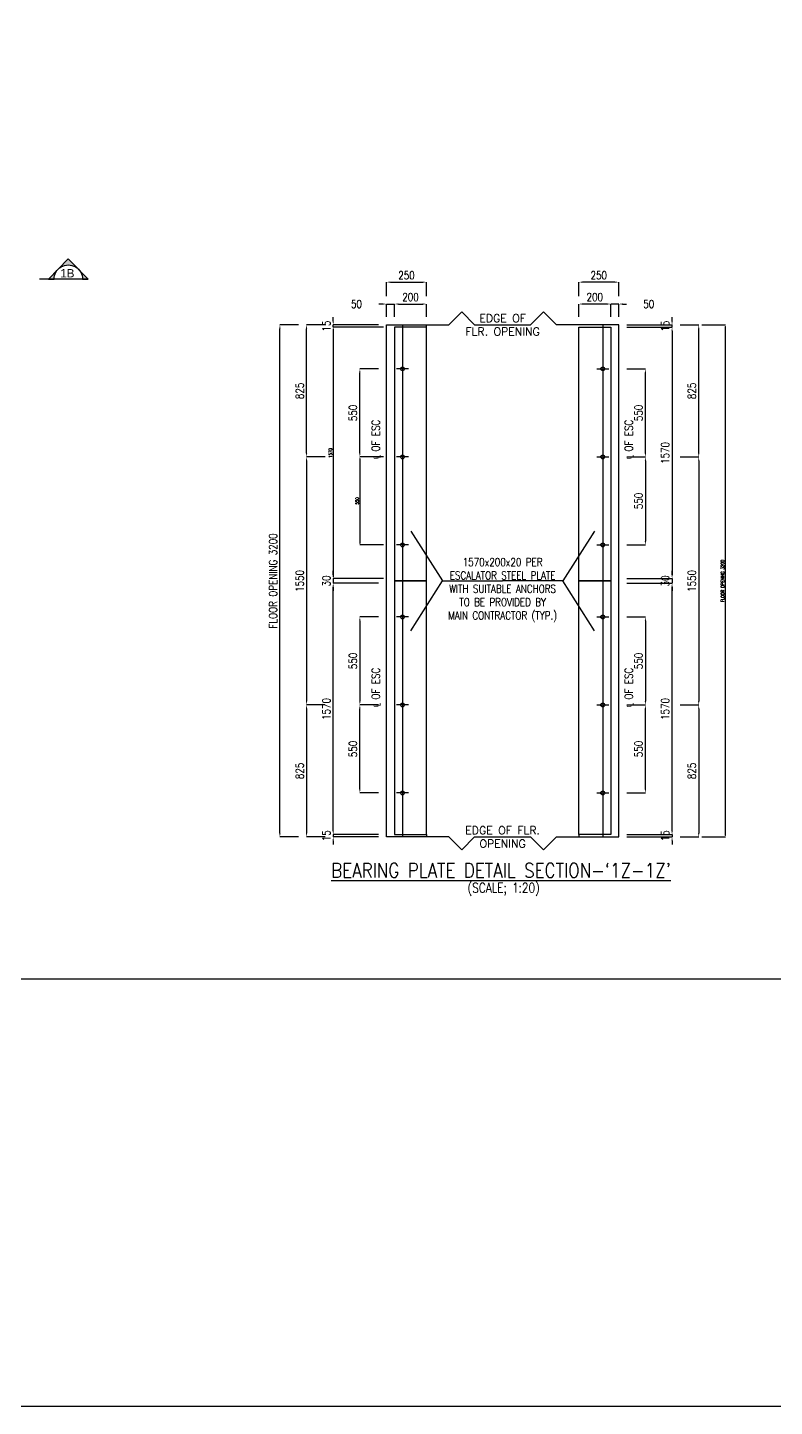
# Model space of a CAD drawing. Header units: millimetres. Extents: x -106996 to 276536, y -21995 to 37993.
# Drawn here: x 212844 to 224521, y -21995 to -454 of the extents above; entities that cross this region are included whole.
import ezdxf
from ezdxf.enums import TextEntityAlignment as Align

# ---------------------------------------------------------------- set-up
doc = ezdxf.new("R2010")
doc.units = ezdxf.units.MM
doc.header["$LTSCALE"] = 100
doc.linetypes.add('CENTER2', pattern=[1.125, 0.75, -0.125, 0.125, -0.125])
doc.layers.get('0').update_dxf_attribs({"color": 3})
for name, color, linetype in [('1', 2, 'Continuous'), ('DIM', 2, 'Continuous'), ('TEXT', 7, 'Continuous'), ('TITLEBLOCK', 7, 'Continuous')]:
    doc.layers.add(name, color=color, linetype=linetype)
doc.styles.add('ARIAL', font='arial.ttf')
doc.styles.add('F1', font='romant.shx', dxfattribs={"width": 0.85})
doc.styles.add('F3', font='romans.shx', dxfattribs={"width": 0.8})
doc.styles.add('S3', font='SIMPLEX.SHX', dxfattribs={"width": 0.8})
doc.dimstyles.new('NOR', dxfattribs={"dimscale": 20, "dimtxt": 2.5, "dimasz": 1.2, "dimexe": 0, "dimexo": 2.5, "dimgap": 0.9, "dimtad": 1, "dimzin": 12, "dimdsep": 46, "dimtxsty": 'F3', "dimsah": 1, "dimcen": 0.09, "dimclrd": 2, "dimclre": 2, "dimclrt": 7, "dimadec": 0, "dimazin": 0, "dimtfac": 1, "dimtix": 1, "dimtmove": 2, "dimatfit": 3, "dimfxl": 0, "dimtolj": 1, "dimtzin": 12, "dimarcsym": 0})

# ---------------------------------------------------------------- blocks, each defined once
blk = doc.blocks.new('*D327')
at = {"layer": 'DEFPOINTS', "color": 0, "transparency": 16777216}
for p in [(216789, -5099), (217206, -5099), (217206, -13099)]:
    blk.add_point(p, dxfattribs=at)
at = {"layer": 'DIM', "color": 2, "lineweight": -2, "transparency": 16777216}
for p, q in [((217081, -5099), (216789, -5099)), ((216789, -13039), (216789, -5159)), ((217081, -13099), (216789, -13099))]:
    blk.add_line(p, q, dxfattribs=at)
at = {"layer": 'DIM', "color": 2, "transparency": 16777216}
for points in [[(216779, -5159), (216799, -5159), (216789, -5099)], [(216779, -13039), (216799, -13039), (216789, -13099)]]:
    blk.add_solid(points, dxfattribs=at)
at = {"layer": 'DIM', "color": 7, "transparency": 16777216, "insert": (216681, -9099), "char_height": 125, "attachment_point": 5, "rotation": 90, "style": 'F3'}
blk.add_mtext('\\A1;FLOOR OPENING 3200', dxfattribs=at)
blk = doc.blocks.new('*D328')
at = {"layer": 'DEFPOINTS', "color": 0, "transparency": 16777216}
for p in [(219081, -4431), (218456, -4773), (219081, -4773)]:
    blk.add_point(p, dxfattribs=at)
at = {"layer": 'DIM', "color": 2, "lineweight": -2, "transparency": 16777216}
for p, q in [((218456, -4648), (218456, -4431)), ((218516, -4431), (219021, -4431)), ((219081, -4648), (219081, -4431))]:
    blk.add_line(p, q, dxfattribs=at)
at = {"layer": 'DIM', "color": 2, "transparency": 16777216}
for points in [[(218516, -4421), (218516, -4441), (218456, -4431)], [(219021, -4421), (219021, -4441), (219081, -4431)]]:
    blk.add_solid(points, dxfattribs=at)
at = {"layer": 'DIM', "color": 7, "transparency": 16777216, "insert": (218768, -4324), "char_height": 125, "attachment_point": 5, "style": 'F3'}
blk.add_mtext('\\A1;250', dxfattribs=at)
blk = doc.blocks.new('*D329')
at = {"layer": 'DEFPOINTS', "color": 0, "transparency": 16777216}
for p in [(219081, -4773), (218581, -5099), (219081, -5099)]:
    blk.add_point(p, dxfattribs=at)
at = {"layer": 'DIM', "color": 2, "lineweight": -2, "transparency": 16777216}
for p, q in [((218581, -4974), (218581, -4773)), ((218641, -4773), (219021, -4773)), ((219081, -4974), (219081, -4773))]:
    blk.add_line(p, q, dxfattribs=at)
at = {"layer": 'DIM', "color": 2, "transparency": 16777216}
for points in [[(218641, -4763), (218641, -4783), (218581, -4773)], [(219021, -4763), (219021, -4783), (219081, -4773)]]:
    blk.add_solid(points, dxfattribs=at)
at = {"layer": 'DIM', "color": 7, "transparency": 16777216, "insert": (218831, -4665), "char_height": 125, "attachment_point": 5, "style": 'F3'}
blk.add_mtext('\\A1;200', dxfattribs=at)
blk = doc.blocks.new('*D330')
at = {"layer": 'DEFPOINTS', "color": 0, "transparency": 16777216}
for p in [(218581, -4773), (218456, -5099), (218581, -5099)]:
    blk.add_point(p, dxfattribs=at)
at = {"layer": 'DIM', "color": 2, "lineweight": -2, "transparency": 16777216}
for p, q in [((218396, -4773), (218336, -4773)), ((218456, -4974), (218456, -4773)), ((218456, -4773), (218581, -4773)), ((218581, -4974), (218581, -4773)), ((218641, -4773), (218701, -4773))]:
    blk.add_line(p, q, dxfattribs=at)
at = {"layer": 'DIM', "color": 2, "transparency": 16777216}
for points in [[(218396, -4763), (218396, -4783), (218456, -4773)], [(218641, -4763), (218641, -4783), (218581, -4773)]]:
    blk.add_solid(points, dxfattribs=at)
at = {"layer": 'DIM', "color": 7, "transparency": 16777216, "insert": (217986, -4773), "char_height": 125, "attachment_point": 5, "style": 'F3'}
blk.add_mtext('\\A1;50', dxfattribs=at)
blk = doc.blocks.new('*D331')
at = {"layer": 'DEFPOINTS', "color": 0, "transparency": 16777216}
for p in [(217622, -5099), (218456, -5099), (218456, -5136)]:
    blk.add_point(p, dxfattribs=at)
at = {"layer": 'DIM', "color": 2, "lineweight": -2, "transparency": 16777216}
for p, q in [((217622, -5039), (217622, -4979)), ((218331, -5099), (217622, -5099)), ((217622, -5136), (217622, -5099)), ((218331, -5136), (217622, -5136)), ((217622, -5196), (217622, -5256))]:
    blk.add_line(p, q, dxfattribs=at)
at = {"layer": 'DIM', "color": 2, "transparency": 16777216}
for points in [[(217612, -5039), (217632, -5039), (217622, -5099)], [(217612, -5196), (217632, -5196), (217622, -5136)]]:
    blk.add_solid(points, dxfattribs=at)
at = {"layer": 'DIM', "color": 7, "transparency": 16777216, "insert": (217515, -5117), "char_height": 125, "attachment_point": 5, "rotation": 90, "style": 'F3'}
blk.add_mtext('\\A1;15', dxfattribs=at)
blk = doc.blocks.new('*D332')
at = {"layer": 'DEFPOINTS', "color": 0, "transparency": 16777216}
for p in [(218456, -5136), (217622, -9061), (218456, -9061)]:
    blk.add_point(p, dxfattribs=at)
at = {"layer": 'DIM', "color": 2, "lineweight": -2, "transparency": 16777216}
for p, q in [((218406, -5136), (217622, -5136)), ((217622, -5160), (217622, -9037)), ((218406, -9061), (217622, -9061))]:
    blk.add_line(p, q, dxfattribs=at)
at = {"layer": 'DIM', "color": 2, "transparency": 16777216}
for points in [[(217618, -5160), (217626, -5160), (217622, -5136)], [(217618, -9037), (217626, -9037), (217622, -9061)]]:
    blk.add_solid(points, dxfattribs=at)
at = {"layer": 'DIM', "color": 7, "transparency": 16777216, "insert": (217579, -7099), "char_height": 50, "attachment_point": 5, "rotation": 90, "style": 'F3'}
blk.add_mtext('\\A1;1570', dxfattribs=at)
blk = doc.blocks.new('*D333')
at = {"layer": 'DEFPOINTS', "color": 0, "transparency": 16777216}
for p in [(217622, -9136), (218456, -9136), (218456, -13061)]:
    blk.add_point(p, dxfattribs=at)
at = {"layer": 'DIM', "color": 2, "lineweight": -2, "transparency": 16777216}
for p, q in [((218331, -9136), (217622, -9136)), ((217622, -13001), (217622, -9196)), ((218331, -13061), (217622, -13061))]:
    blk.add_line(p, q, dxfattribs=at)
at = {"layer": 'DIM', "color": 2, "transparency": 16777216}
for points in [[(217612, -9196), (217632, -9196), (217622, -9136)], [(217612, -13001), (217632, -13001), (217622, -13061)]]:
    blk.add_solid(points, dxfattribs=at)
at = {"layer": 'DIM', "color": 7, "transparency": 16777216, "insert": (217515, -11099), "char_height": 125, "attachment_point": 5, "rotation": 90, "style": 'F3'}
blk.add_mtext('\\A1;1570', dxfattribs=at)
blk = doc.blocks.new('*D334')
at = {"layer": 'DEFPOINTS', "color": 0, "transparency": 16777216}
for p in [(217622, -13099), (218456, -13061), (218456, -13099)]:
    blk.add_point(p, dxfattribs=at)
at = {"layer": 'DIM', "color": 2, "lineweight": -2, "transparency": 16777216}
for p, q in [((217622, -13001), (217622, -12941)), ((218331, -13061), (217622, -13061)), ((217622, -13061), (217622, -13099)), ((218331, -13099), (217622, -13099)), ((217622, -13159), (217622, -13219))]:
    blk.add_line(p, q, dxfattribs=at)
at = {"layer": 'DIM', "color": 2, "transparency": 16777216}
for points in [[(217612, -13001), (217632, -13001), (217622, -13061)], [(217612, -13159), (217632, -13159), (217622, -13099)]]:
    blk.add_solid(points, dxfattribs=at)
at = {"layer": 'DIM', "color": 7, "transparency": 16777216, "insert": (217515, -13080), "char_height": 125, "attachment_point": 5, "rotation": 90, "style": 'F3'}
blk.add_mtext('\\A1;15', dxfattribs=at)
blk = doc.blocks.new('*D335')
at = {"layer": 'DEFPOINTS', "color": 0, "transparency": 16777216}
for p in [(218039, -5786), (218456, -5786), (218456, -7161)]:
    blk.add_point(p, dxfattribs=at)
at = {"layer": 'DIM', "color": 2, "lineweight": -2, "transparency": 16777216}
for p, q in [((218331, -5786), (218039, -5786)), ((218039, -7101), (218039, -5846)), ((218331, -7161), (218039, -7161))]:
    blk.add_line(p, q, dxfattribs=at)
at = {"layer": 'DIM', "color": 2, "transparency": 16777216}
for points in [[(218029, -5846), (218049, -5846), (218039, -5786)], [(218029, -7101), (218049, -7101), (218039, -7161)]]:
    blk.add_solid(points, dxfattribs=at)
at = {"layer": 'DIM', "color": 7, "transparency": 16777216, "insert": (217931, -6474), "char_height": 125, "attachment_point": 5, "rotation": 90, "style": 'F3'}
blk.add_mtext('\\A1;550', dxfattribs=at)
blk = doc.blocks.new('*D336')
at = {"layer": 'DEFPOINTS', "color": 0, "transparency": 16777216}
for p in [(218039, -11036), (218456, -11036), (218456, -12411)]:
    blk.add_point(p, dxfattribs=at)
at = {"layer": 'DIM', "color": 2, "lineweight": -2, "transparency": 16777216}
for p, q in [((218331, -11036), (218039, -11036)), ((218039, -12351), (218039, -11096)), ((218331, -12411), (218039, -12411))]:
    blk.add_line(p, q, dxfattribs=at)
at = {"layer": 'DIM', "color": 2, "transparency": 16777216}
for points in [[(218029, -11096), (218049, -11096), (218039, -11036)], [(218029, -12351), (218049, -12351), (218039, -12411)]]:
    blk.add_solid(points, dxfattribs=at)
at = {"layer": 'DIM', "color": 7, "transparency": 16777216, "insert": (217931, -11724), "char_height": 125, "attachment_point": 5, "rotation": 90, "style": 'F3'}
blk.add_mtext('\\A1;550', dxfattribs=at)
blk = doc.blocks.new('*D337')
at = {"layer": 'DEFPOINTS', "color": 0, "transparency": 16777216}
for p in [(218456, -9661), (218039, -11036), (218456, -11036)]:
    blk.add_point(p, dxfattribs=at)
at = {"layer": 'DIM', "color": 2, "lineweight": -2, "transparency": 16777216}
for p, q in [((218331, -9661), (218039, -9661)), ((218039, -9721), (218039, -10976)), ((218331, -11036), (218039, -11036))]:
    blk.add_line(p, q, dxfattribs=at)
at = {"layer": 'DIM', "color": 2, "transparency": 16777216}
for points in [[(218029, -9721), (218049, -9721), (218039, -9661)], [(218029, -10976), (218049, -10976), (218039, -11036)]]:
    blk.add_solid(points, dxfattribs=at)
at = {"layer": 'DIM', "color": 7, "transparency": 16777216, "insert": (217931, -10349), "char_height": 125, "attachment_point": 5, "rotation": 90, "style": 'F3'}
blk.add_mtext('\\A1;550', dxfattribs=at)
blk = doc.blocks.new('*D338')
at = {"layer": 'DEFPOINTS', "color": 0, "transparency": 16777216}
for p in [(218456, -7161), (218039, -8536), (218456, -8536)]:
    blk.add_point(p, dxfattribs=at)
at = {"layer": 'DIM', "color": 2, "lineweight": -2, "transparency": 16777216}
for p, q in [((218406, -7161), (218039, -7161)), ((218039, -7185), (218039, -8512)), ((218406, -8536), (218039, -8536))]:
    blk.add_line(p, q, dxfattribs=at)
at = {"layer": 'DIM', "color": 2, "transparency": 16777216}
for points in [[(218035, -7185), (218043, -7185), (218039, -7161)], [(218035, -8512), (218043, -8512), (218039, -8536)]]:
    blk.add_solid(points, dxfattribs=at)
at = {"layer": 'DIM', "color": 7, "transparency": 16777216, "insert": (217996, -7849), "char_height": 50, "attachment_point": 5, "rotation": 90, "style": 'F3'}
blk.add_mtext('\\A1;550', dxfattribs=at)
blk = doc.blocks.new('*D339')
at = {"layer": 'DEFPOINTS', "color": 0, "transparency": 16777216}
for p in [(217622, -7161), (217206, -11036), (217622, -11036)]:
    blk.add_point(p, dxfattribs=at)
at = {"layer": 'DIM', "color": 2, "lineweight": -2, "transparency": 16777216}
for p, q in [((217497, -7161), (217206, -7161)), ((217206, -7221), (217206, -10976)), ((217497, -11036), (217206, -11036))]:
    blk.add_line(p, q, dxfattribs=at)
at = {"layer": 'DIM', "color": 2, "transparency": 16777216}
for points in [[(217196, -7221), (217216, -7221), (217206, -7161)], [(217196, -10976), (217216, -10976), (217206, -11036)]]:
    blk.add_solid(points, dxfattribs=at)
at = {"layer": 'DIM', "color": 7, "transparency": 16777216, "insert": (217098, -9099), "char_height": 125, "attachment_point": 5, "rotation": 90, "style": 'F3'}
blk.add_mtext('\\A1;1550', dxfattribs=at)
blk = doc.blocks.new('*D340')
at = {"layer": 'DEFPOINTS', "color": 0, "transparency": 16777216}
for p in [(217206, -5099), (217622, -5099), (217622, -7161)]:
    blk.add_point(p, dxfattribs=at)
at = {"layer": 'DIM', "color": 2, "lineweight": -2, "transparency": 16777216}
for p, q in [((217497, -5099), (217206, -5099)), ((217206, -7101), (217206, -5159)), ((217497, -7161), (217206, -7161))]:
    blk.add_line(p, q, dxfattribs=at)
at = {"layer": 'DIM', "color": 2, "transparency": 16777216}
for points in [[(217196, -5159), (217216, -5159), (217206, -5099)], [(217196, -7101), (217216, -7101), (217206, -7161)]]:
    blk.add_solid(points, dxfattribs=at)
at = {"layer": 'DIM', "color": 7, "transparency": 16777216, "insert": (217098, -6130), "char_height": 125, "attachment_point": 5, "rotation": 90, "style": 'F3'}
blk.add_mtext('\\A1;825', dxfattribs=at)
blk = doc.blocks.new('*D341')
at = {"layer": 'DEFPOINTS', "color": 0, "transparency": 16777216}
for p in [(217622, -11036), (217206, -13099), (217622, -13099)]:
    blk.add_point(p, dxfattribs=at)
at = {"layer": 'DIM', "color": 2, "lineweight": -2, "transparency": 16777216}
for p, q in [((217497, -11036), (217206, -11036)), ((217206, -11096), (217206, -13039)), ((217497, -13099), (217206, -13099))]:
    blk.add_line(p, q, dxfattribs=at)
at = {"layer": 'DIM', "color": 2, "transparency": 16777216}
for points in [[(217196, -11096), (217216, -11096), (217206, -11036)], [(217196, -13039), (217216, -13039), (217206, -13099)]]:
    blk.add_solid(points, dxfattribs=at)
at = {"layer": 'DIM', "color": 7, "transparency": 16777216, "insert": (217098, -12067), "char_height": 125, "attachment_point": 5, "rotation": 90, "style": 'F3'}
blk.add_mtext('\\A1;825', dxfattribs=at)
blk = doc.blocks.new('*D342')
at = {"layer": 'DEFPOINTS', "color": 0, "transparency": 16777216}
for p in [(223337, -5099), (223753, -5099), (223337, -13099)]:
    blk.add_point(p, dxfattribs=at)
at = {"layer": 'DIM', "color": 2, "lineweight": -2, "transparency": 16777216}
for p, q in [((223387, -5099), (223753, -5099)), ((223753, -13075), (223753, -5123)), ((223387, -13099), (223753, -13099))]:
    blk.add_line(p, q, dxfattribs=at)
at = {"layer": 'DIM', "color": 2, "transparency": 16777216}
for points in [[(223749, -5123), (223757, -5123), (223753, -5099)], [(223749, -13075), (223757, -13075), (223753, -13099)]]:
    blk.add_solid(points, dxfattribs=at)
at = {"layer": 'DIM', "color": 7, "transparency": 16777216, "insert": (223710, -9099), "char_height": 50, "attachment_point": 5, "rotation": 90, "style": 'F3'}
blk.add_mtext('\\A1;FLOOR OPENING 3200', dxfattribs=at)
blk = doc.blocks.new('*D343')
at = {"layer": 'DEFPOINTS', "color": 0, "transparency": 16777216}
for p in [(221462, -4431), (221462, -4773), (222087, -4773)]:
    blk.add_point(p, dxfattribs=at)
at = {"layer": 'DIM', "color": 2, "lineweight": -2, "transparency": 16777216}
for p, q in [((221462, -4648), (221462, -4431)), ((222027, -4431), (221522, -4431)), ((222087, -4648), (222087, -4431))]:
    blk.add_line(p, q, dxfattribs=at)
at = {"layer": 'DIM', "color": 2, "transparency": 16777216}
for points in [[(221522, -4421), (221522, -4441), (221462, -4431)], [(222027, -4421), (222027, -4441), (222087, -4431)]]:
    blk.add_solid(points, dxfattribs=at)
at = {"layer": 'DIM', "color": 7, "transparency": 16777216, "insert": (221774, -4324), "char_height": 125, "attachment_point": 5, "style": 'F3'}
blk.add_mtext('\\A1;250', dxfattribs=at)
blk = doc.blocks.new('*D344')
at = {"layer": 'DEFPOINTS', "color": 0, "transparency": 16777216}
for p in [(221462, -4773), (221462, -5099), (221962, -5099)]:
    blk.add_point(p, dxfattribs=at)
at = {"layer": 'DIM', "color": 2, "lineweight": -2, "transparency": 16777216}
for p, q in [((221462, -4974), (221462, -4773)), ((221902, -4773), (221522, -4773)), ((221962, -4974), (221962, -4773))]:
    blk.add_line(p, q, dxfattribs=at)
at = {"layer": 'DIM', "color": 2, "transparency": 16777216}
for points in [[(221522, -4763), (221522, -4783), (221462, -4773)], [(221902, -4763), (221902, -4783), (221962, -4773)]]:
    blk.add_solid(points, dxfattribs=at)
at = {"layer": 'DIM', "color": 7, "transparency": 16777216, "insert": (221712, -4665), "char_height": 125, "attachment_point": 5, "style": 'F3'}
blk.add_mtext('\\A1;200', dxfattribs=at)
blk = doc.blocks.new('*D345')
at = {"layer": 'DEFPOINTS', "color": 0, "transparency": 16777216}
for p in [(221962, -4773), (221962, -5099), (222087, -5099)]:
    blk.add_point(p, dxfattribs=at)
at = {"layer": 'DIM', "color": 2, "lineweight": -2, "transparency": 16777216}
for p, q in [((221902, -4773), (221842, -4773)), ((221962, -4974), (221962, -4773)), ((222087, -4773), (221962, -4773)), ((222087, -4974), (222087, -4773)), ((222147, -4773), (222207, -4773))]:
    blk.add_line(p, q, dxfattribs=at)
at = {"layer": 'DIM', "color": 2, "transparency": 16777216}
for points in [[(221902, -4763), (221902, -4783), (221962, -4773)], [(222147, -4763), (222147, -4783), (222087, -4773)]]:
    blk.add_solid(points, dxfattribs=at)
at = {"layer": 'DIM', "color": 7, "transparency": 16777216, "insert": (222556, -4773), "char_height": 125, "attachment_point": 5, "style": 'F3'}
blk.add_mtext('\\A1;50', dxfattribs=at)
blk = doc.blocks.new('*D346')
at = {"layer": 'DEFPOINTS', "color": 0, "transparency": 16777216}
for p in [(222087, -5099), (222087, -5136), (222920, -5099)]:
    blk.add_point(p, dxfattribs=at)
at = {"layer": 'DIM', "color": 2, "lineweight": -2, "transparency": 16777216}
for p, q in [((222212, -5099), (222920, -5099)), ((222212, -5136), (222920, -5136)), ((222920, -5039), (222920, -4979)), ((222920, -5136), (222920, -5099)), ((222920, -5196), (222920, -5256))]:
    blk.add_line(p, q, dxfattribs=at)
at = {"layer": 'DIM', "color": 2, "transparency": 16777216}
for points in [[(222910, -5039), (222930, -5039), (222920, -5099)], [(222910, -5196), (222930, -5196), (222920, -5136)]]:
    blk.add_solid(points, dxfattribs=at)
at = {"layer": 'DIM', "color": 7, "transparency": 16777216, "insert": (222813, -5117), "char_height": 125, "attachment_point": 5, "rotation": 90, "style": 'F3'}
blk.add_mtext('\\A1;15', dxfattribs=at)
blk = doc.blocks.new('*D347')
at = {"layer": 'DEFPOINTS', "color": 0, "transparency": 16777216}
for p in [(222087, -5136), (222087, -9061), (222920, -9061)]:
    blk.add_point(p, dxfattribs=at)
at = {"layer": 'DIM', "color": 2, "lineweight": -2, "transparency": 16777216}
for p, q in [((222212, -5136), (222920, -5136)), ((222920, -5196), (222920, -9001)), ((222212, -9061), (222920, -9061))]:
    blk.add_line(p, q, dxfattribs=at)
at = {"layer": 'DIM', "color": 2, "transparency": 16777216}
for points in [[(222910, -5196), (222930, -5196), (222920, -5136)], [(222910, -9001), (222930, -9001), (222920, -9061)]]:
    blk.add_solid(points, dxfattribs=at)
at = {"layer": 'DIM', "color": 7, "transparency": 16777216, "insert": (222813, -7099), "char_height": 125, "attachment_point": 5, "rotation": 90, "style": 'F3'}
blk.add_mtext('\\A1;1570', dxfattribs=at)
blk = doc.blocks.new('*D348')
at = {"layer": 'DEFPOINTS', "color": 0, "transparency": 16777216}
for p in [(222087, -9136), (222920, -9136), (222087, -13061)]:
    blk.add_point(p, dxfattribs=at)
at = {"layer": 'DIM', "color": 2, "lineweight": -2, "transparency": 16777216}
for p, q in [((222212, -9136), (222920, -9136)), ((222920, -13001), (222920, -9196)), ((222212, -13061), (222920, -13061))]:
    blk.add_line(p, q, dxfattribs=at)
at = {"layer": 'DIM', "color": 2, "transparency": 16777216}
for points in [[(222910, -9196), (222930, -9196), (222920, -9136)], [(222910, -13001), (222930, -13001), (222920, -13061)]]:
    blk.add_solid(points, dxfattribs=at)
at = {"layer": 'DIM', "color": 7, "transparency": 16777216, "insert": (222813, -11099), "char_height": 125, "attachment_point": 5, "rotation": 90, "style": 'F3'}
blk.add_mtext('\\A1;1570', dxfattribs=at)
blk = doc.blocks.new('*D349')
at = {"layer": 'DEFPOINTS', "color": 0, "transparency": 16777216}
for p in [(222087, -13061), (222087, -13099), (222920, -13099)]:
    blk.add_point(p, dxfattribs=at)
at = {"layer": 'DIM', "color": 2, "lineweight": -2, "transparency": 16777216}
for p, q in [((222212, -13061), (222920, -13061)), ((222212, -13099), (222920, -13099)), ((222920, -13001), (222920, -12941)), ((222920, -13061), (222920, -13099)), ((222920, -13159), (222920, -13219))]:
    blk.add_line(p, q, dxfattribs=at)
at = {"layer": 'DIM', "color": 2, "transparency": 16777216}
for points in [[(222910, -13001), (222930, -13001), (222920, -13061)], [(222910, -13159), (222930, -13159), (222920, -13099)]]:
    blk.add_solid(points, dxfattribs=at)
at = {"layer": 'DIM', "color": 7, "transparency": 16777216, "insert": (222813, -13080), "char_height": 125, "attachment_point": 5, "rotation": 90, "style": 'F3'}
blk.add_mtext('\\A1;15', dxfattribs=at)
blk = doc.blocks.new('*D350')
at = {"layer": 'DEFPOINTS', "color": 0, "transparency": 16777216}
for p in [(222087, -5786), (222503, -5786), (222087, -7161)]:
    blk.add_point(p, dxfattribs=at)
at = {"layer": 'DIM', "color": 2, "lineweight": -2, "transparency": 16777216}
for p, q in [((222212, -5786), (222503, -5786)), ((222503, -7101), (222503, -5846)), ((222212, -7161), (222503, -7161))]:
    blk.add_line(p, q, dxfattribs=at)
at = {"layer": 'DIM', "color": 2, "transparency": 16777216}
for points in [[(222493, -5846), (222513, -5846), (222503, -5786)], [(222493, -7101), (222513, -7101), (222503, -7161)]]:
    blk.add_solid(points, dxfattribs=at)
at = {"layer": 'DIM', "color": 7, "transparency": 16777216, "insert": (222396, -6474), "char_height": 125, "attachment_point": 5, "rotation": 90, "style": 'F3'}
blk.add_mtext('\\A1;550', dxfattribs=at)
blk = doc.blocks.new('*D351')
at = {"layer": 'DEFPOINTS', "color": 0, "transparency": 16777216}
for p in [(222087, -11036), (222503, -11036), (222087, -12411)]:
    blk.add_point(p, dxfattribs=at)
at = {"layer": 'DIM', "color": 2, "lineweight": -2, "transparency": 16777216}
for p, q in [((222212, -11036), (222503, -11036)), ((222503, -12351), (222503, -11096)), ((222212, -12411), (222503, -12411))]:
    blk.add_line(p, q, dxfattribs=at)
at = {"layer": 'DIM', "color": 2, "transparency": 16777216}
for points in [[(222493, -11096), (222513, -11096), (222503, -11036)], [(222493, -12351), (222513, -12351), (222503, -12411)]]:
    blk.add_solid(points, dxfattribs=at)
at = {"layer": 'DIM', "color": 7, "transparency": 16777216, "insert": (222396, -11724), "char_height": 125, "attachment_point": 5, "rotation": 90, "style": 'F3'}
blk.add_mtext('\\A1;550', dxfattribs=at)
blk = doc.blocks.new('*D352')
at = {"layer": 'DEFPOINTS', "color": 0, "transparency": 16777216}
for p in [(222087, -9661), (222087, -11036), (222503, -11036)]:
    blk.add_point(p, dxfattribs=at)
at = {"layer": 'DIM', "color": 2, "lineweight": -2, "transparency": 16777216}
for p, q in [((222212, -9661), (222503, -9661)), ((222503, -9721), (222503, -10976)), ((222212, -11036), (222503, -11036))]:
    blk.add_line(p, q, dxfattribs=at)
at = {"layer": 'DIM', "color": 2, "transparency": 16777216}
for points in [[(222493, -9721), (222513, -9721), (222503, -9661)], [(222493, -10976), (222513, -10976), (222503, -11036)]]:
    blk.add_solid(points, dxfattribs=at)
at = {"layer": 'DIM', "color": 7, "transparency": 16777216, "insert": (222396, -10349), "char_height": 125, "attachment_point": 5, "rotation": 90, "style": 'F3'}
blk.add_mtext('\\A1;550', dxfattribs=at)
blk = doc.blocks.new('*D353')
at = {"layer": 'DEFPOINTS', "color": 0, "transparency": 16777216}
for p in [(222087, -7161), (222087, -8536), (222503, -8536)]:
    blk.add_point(p, dxfattribs=at)
at = {"layer": 'DIM', "color": 2, "lineweight": -2, "transparency": 16777216}
for p, q in [((222212, -7161), (222503, -7161)), ((222503, -7221), (222503, -8476)), ((222212, -8536), (222503, -8536))]:
    blk.add_line(p, q, dxfattribs=at)
at = {"layer": 'DIM', "color": 2, "transparency": 16777216}
for points in [[(222493, -7221), (222513, -7221), (222503, -7161)], [(222493, -8476), (222513, -8476), (222503, -8536)]]:
    blk.add_solid(points, dxfattribs=at)
at = {"layer": 'DIM', "color": 7, "transparency": 16777216, "insert": (222396, -7849), "char_height": 125, "attachment_point": 5, "rotation": 90, "style": 'F3'}
blk.add_mtext('\\A1;550', dxfattribs=at)
blk = doc.blocks.new('*D354')
at = {"layer": 'DEFPOINTS', "color": 0, "transparency": 16777216}
for p in [(222920, -7161), (222920, -11036), (223337, -11036)]:
    blk.add_point(p, dxfattribs=at)
at = {"layer": 'DIM', "color": 2, "lineweight": -2, "transparency": 16777216}
for p, q in [((223045, -7161), (223337, -7161)), ((223337, -7221), (223337, -10976)), ((223045, -11036), (223337, -11036))]:
    blk.add_line(p, q, dxfattribs=at)
at = {"layer": 'DIM', "color": 2, "transparency": 16777216}
for points in [[(223327, -7221), (223347, -7221), (223337, -7161)], [(223327, -10976), (223347, -10976), (223337, -11036)]]:
    blk.add_solid(points, dxfattribs=at)
at = {"layer": 'DIM', "color": 7, "transparency": 16777216, "insert": (223229, -9099), "char_height": 125, "attachment_point": 5, "rotation": 90, "style": 'F3'}
blk.add_mtext('\\A1;1550', dxfattribs=at)
blk = doc.blocks.new('*D355')
at = {"layer": 'DEFPOINTS', "color": 0, "transparency": 16777216}
for p in [(222920, -5099), (223337, -5099), (222920, -7161)]:
    blk.add_point(p, dxfattribs=at)
at = {"layer": 'DIM', "color": 2, "lineweight": -2, "transparency": 16777216}
for p, q in [((223045, -5099), (223337, -5099)), ((223337, -7101), (223337, -5159)), ((223045, -7161), (223337, -7161))]:
    blk.add_line(p, q, dxfattribs=at)
at = {"layer": 'DIM', "color": 2, "transparency": 16777216}
for points in [[(223327, -5159), (223347, -5159), (223337, -5099)], [(223327, -7101), (223347, -7101), (223337, -7161)]]:
    blk.add_solid(points, dxfattribs=at)
at = {"layer": 'DIM', "color": 7, "transparency": 16777216, "insert": (223229, -6130), "char_height": 125, "attachment_point": 5, "rotation": 90, "style": 'F3'}
blk.add_mtext('\\A1;825', dxfattribs=at)
blk = doc.blocks.new('*D356')
at = {"layer": 'DEFPOINTS', "color": 0, "transparency": 16777216}
for p in [(222920, -11036), (222920, -13099), (223337, -13099)]:
    blk.add_point(p, dxfattribs=at)
at = {"layer": 'DIM', "color": 2, "lineweight": -2, "transparency": 16777216}
for p, q in [((223045, -11036), (223337, -11036)), ((223337, -11096), (223337, -13039)), ((223045, -13099), (223337, -13099))]:
    blk.add_line(p, q, dxfattribs=at)
at = {"layer": 'DIM', "color": 2, "transparency": 16777216}
for points in [[(223327, -11096), (223347, -11096), (223337, -11036)], [(223327, -13039), (223347, -13039), (223337, -13099)]]:
    blk.add_solid(points, dxfattribs=at)
at = {"layer": 'DIM', "color": 7, "transparency": 16777216, "insert": (223229, -12067), "char_height": 125, "attachment_point": 5, "rotation": 90, "style": 'F3'}
blk.add_mtext('\\A1;825', dxfattribs=at)
blk = doc.blocks.new('*D357')
at = {"layer": 'DEFPOINTS', "color": 0, "transparency": 16777216}
for p in [(217622, -9136), (217851, -9061), (217851, -9136)]:
    blk.add_point(p, dxfattribs=at)
at = {"layer": 'DIM', "color": 2, "lineweight": -2, "transparency": 16777216}
for p, q in [((217622, -9001), (217622, -8941)), ((217726, -9061), (217622, -9061)), ((217622, -9061), (217622, -9136)), ((217726, -9136), (217622, -9136)), ((217622, -9196), (217622, -9256))]:
    blk.add_line(p, q, dxfattribs=at)
at = {"layer": 'DIM', "color": 2, "transparency": 16777216}
for points in [[(217612, -9001), (217632, -9001), (217622, -9061)], [(217612, -9196), (217632, -9196), (217622, -9136)]]:
    blk.add_solid(points, dxfattribs=at)
at = {"layer": 'DIM', "color": 7, "transparency": 16777216, "insert": (217515, -9099), "char_height": 125, "attachment_point": 5, "rotation": 90, "style": 'F3'}
blk.add_mtext('\\A1;30', dxfattribs=at)
blk = doc.blocks.new('*D358')
at = {"layer": 'DEFPOINTS', "color": 0, "transparency": 16777216}
for p in [(222315, -9061), (222315, -9136), (222920, -9136)]:
    blk.add_point(p, dxfattribs=at)
at = {"layer": 'DIM', "color": 2, "lineweight": -2, "transparency": 16777216}
for p, q in [((222920, -9001), (222920, -8941)), ((222440, -9061), (222920, -9061)), ((222440, -9136), (222920, -9136)), ((222920, -9061), (222920, -9136)), ((222920, -9196), (222920, -9256))]:
    blk.add_line(p, q, dxfattribs=at)
at = {"layer": 'DIM', "color": 2, "transparency": 16777216}
for points in [[(222910, -9001), (222930, -9001), (222920, -9061)], [(222910, -9196), (222930, -9196), (222920, -9136)]]:
    blk.add_solid(points, dxfattribs=at)
at = {"layer": 'DIM', "color": 7, "transparency": 16777216, "insert": (222813, -9099), "char_height": 125, "attachment_point": 5, "rotation": 90, "style": 'F3'}
blk.add_mtext('\\A1;30', dxfattribs=at)

msp = doc.modelspace()

# ---------------------------------------------------------------- hatches: boundary and pattern name
at = {"ltscale": 250}
h = msp.add_hatch(color=252, dxfattribs=at)
edge = h.paths.add_edge_path()
edge.add_line((213704.0733865, -4386.2106114), (213792.9433578, -4386.2086109))
edge.add_line((213792.9433578, -4386.2086109), (213640.5040962, -4230.1648792))
edge.add_arc((213480.772409, -4386.2069077), 223.3009775, -0.0009503277, 44.3305577835, ccw=False)
edge = h.paths.add_edge_path()
edge.add_arc((213480.7724095, -4386.2069073), 223.3009769, 44.3305578118, 135.6688168381, ccw=False)
edge.add_line((213640.5040962, -4230.1648792), (213480.7741533, -4066.6580759))
edge.add_line((213480.7741533, -4066.6580759), (213321.0424258, -4230.1631358))
edge = h.paths.add_edge_path()
edge.add_line((213168.6014616, -4386.222665), (213257.4714329, -4386.2206645))
edge.add_arc((213480.77241, -4386.2069077), 223.3009775, 135.6688168664, 180.003529806, ccw=False)
edge.add_line((213321.0424258, -4230.1631358), (213168.6014616, -4386.222665))

# ---------------------------------------------------------------- linework, layer by layer
at = {"color": 1, "linetype": 'CENTER2', "ltscale": 500}
for p, q in [((218705.5913306, -5098.6906393), (218705.5913306, -9098.6902393)), ((221836.6763751, -5098.6906393), (221836.6763751, -9098.6902393)), ((218799.3413212, -5786.1905706), (218611.84134, -5786.1905706)), ((221742.9263845, -5786.1905706), (221930.4263657, -5786.1905706)), ((218799.3413212, -7161.1904331), (218611.84134, -7161.1904331)), ((221742.9263845, -7161.1904331), (221930.4263657, -7161.1904331)), ((218799.3413212, -8536.1902956), (218611.84134, -8536.1902956)), ((221742.9263845, -8536.1902956), (221930.4263657, -8536.1902956)), ((218705.5913306, -9098.6902393), (218705.5913306, -13098.6898393)), ((221836.6763751, -9098.6902393), (221836.6763751, -13098.6898393)), ((218799.3413212, -9661.1901831), (218611.84134, -9661.1901831)), ((221742.9263845, -9661.1901831), (221930.4263657, -9661.1901831)), ((218799.3413212, -11036.1900456), (218611.84134, -11036.1900456)), ((221742.9263845, -11036.1900456), (221930.4263657, -11036.1900456)), ((218799.3413212, -12411.1899081), (218611.84134, -12411.1899081)), ((221742.9263845, -12411.1899081), (221930.4263657, -12411.1899081))]:
    msp.add_line(p, q, dxfattribs=at)
at = {"color": 1}
msp.add_lwpolyline([(-96046.149708, 17417.2504019), (276536.0041229, 17417.2504019), (276536.0041229, -21995.3976347), (-96046.149708, -21995.3976347)], close=True, dxfattribs=at)
at = {"color": 4, "ltscale": 250, "elevation": -0.0053592}
msp.add_lwpolyline([(213704.0733865, -4386.2106114), (213792.9433578, -4386.2086109), (213480.7741533, -4066.6580759), (213168.6014616, -4386.222665), (213257.4714329, -4386.2206645, -1.0000390982)], format="xyb", close=True, dxfattribs=at)
at = {"color": 4, "ltscale": 250, "elevation": -0.007776}
for points in [[(213792.9433578, -4386.2086109), (213032.4669332, -4386.2281626)], [(213792.9433575, -4386.2560144), (213032.4669332, -4386.2281626)]]:
    msp.add_lwpolyline(points, dxfattribs=at)
at = {"color": 6}
for points in [[(219430.5912581, -13098.6898393), (219080.5912931, -13098.6898393), (218455.5913556, -13098.6898393), (218455.5913556, -5098.6906393), (219080.5912931, -5098.6906393), (219430.5912581, -5098.6906393)], [(221111.6764476, -13098.6898393), (221461.6764126, -13098.6898393), (222086.6763501, -13098.6898393), (222086.6763501, -5098.6906393), (221461.6764126, -5098.6906393), (221111.6764476, -5098.6906393)]]:
    msp.add_lwpolyline(points, dxfattribs=at)
for points in [[(218580.5913431, -9098.6902393), (219080.5912931, -9098.6902393), (219080.5912931, -5136.1906306), (218580.5913431, -5136.1906306), (218580.5913431, -9098.6902393)], [(219080.5912931, -5136.1906306), (219080.5912931, -5098.6906393)], [(221961.6763626, -9098.6902393), (221461.6764126, -9098.6902393), (221461.6764126, -5136.1906306), (221961.6763626, -5136.1906306), (221961.6763626, -9098.6902393)], [(218580.5913431, -9098.6902393), (218580.5913431, -13061.1898481), (219080.5912931, -13061.1898481), (219080.5912931, -9098.6902393), (218580.5913431, -9098.6902393)], [(221961.6763626, -9098.6902393), (221961.6763626, -13061.1898481), (221461.6764126, -13061.1898481), (221461.6764126, -9098.6902393), (221961.6763626, -9098.6902393)], [(219080.5912931, -13061.1898481), (219080.5912931, -13098.6898393)], [(221461.6764126, -13061.1898481), (221461.6764126, -13098.6898393)]]:
    msp.add_lwpolyline(points)
at = {"layer": '1'}
for p, q in [((219833.6242264, -5098.6906393), (220708.6434793, -5098.6906393)), ((219833.6242264, -13098.6898393), (220708.6434793, -13098.6898393))]:
    msp.add_line(p, q, dxfattribs=at)
for centre in [(218705.5913306, -5786.1905706), (221836.6763751, -5786.1905706), (218705.5913306, -7161.1904331), (221836.6763751, -7161.1904331), (218705.5913306, -8536.1902956), (221836.6763751, -8536.1902956), (218705.5913306, -9661.1901831), (221836.6763751, -9661.1901831), (218705.5913306, -11036.1900456), (221836.6763751, -11036.1900456), (218705.5913306, -12411.1899081), (221836.6763751, -12411.1899081)]:
    msp.add_circle(centre, 29.999997, dxfattribs=at)
at = {"layer": 'TITLEBLOCK', "color": 3}
msp.add_lwpolyline([(193965.380973, -15315.0498367), (233765.380973, -15315.0498367), (233765.380973, 12134.9501633), (193965.380973, 12134.9501633)], close=True, dxfattribs=at)

# ---------------------------------------------------------------- texts
at = {"color": 4, "ltscale": 250, "style": 'ARIAL'}
msp.add_text('1B', height=130, rotation=359.9996873252, dxfattribs=at).set_placement((213466.17957, -4291.8325722, -0.007776), align=Align.MIDDLE_CENTER)
at = {"attachment_point": 5, "style": 'S3'}
for s, insert, char_height, width in [('{\\W1;EDGE OF \\PFLR. OPENING}', (220271.1338528, -5098.6906393), 125, 2049.844603845), ('1570x200x20 PER ESCALATOR STEEL PLATE WITH SUITABLE ANCHORS TO BE PROVIDED BY\\PMAIN CONTRACTOR (TYP.) ', (220271.1338528, -9242.6548917), 125, 2049.844603845), ('{\\W1;EDGE OF FLR. OPENING}', (220271.1338528, -13098.6898393), 124.9999875, 1457.804346409)]:
    msp.add_mtext(s, dxfattribs=dict(at, insert=insert, char_height=char_height, width=width))
at = {"color": 0, "char_height": 124.9999875, "width": 1233.565120985, "rotation": 90, "style": 'F3'}
for insert, attachment_point in [((218224.7177512, -7199.2726479), 1), ((222317.5499545, -7199.2726479), 7), ((218224.7177512, -11074.2722604), 1), ((222317.5499545, -11074.2722604), 7)]:
    msp.add_mtext('{\\W0.8;℄ OF ESC}', dxfattribs=dict(at, insert=insert, attachment_point=attachment_point))
at = {"layer": 'DIM', "color": 7, "insert": (220287.8005178, -13917.0583617), "char_height": 149.999985, "width": 1443.571548669, "attachment_point": 5, "style": 'F3'}
msp.add_mtext('{\\W0.8;(SCALE; 1:20)}', dxfattribs=at)
at = {"layer": 'TEXT', "color": 4, "insert": (220246.1338553, -13621.1854167), "char_height": 224.9999775, "width": 7515.079024364, "attachment_point": 5, "style": 'F1'}
msp.add_mtext("{\\LBEARING PLATE DETAIL SECTION-`1Z-1Z'}", dxfattribs=at)

# ---------------------------------------------------------------- dimensions: what is measured, and where the dimension line sits
at = {"layer": 'DIM'}
for base, p1, p2, angle, override, picture, middle in [((219080.5912931, -4431.4584386), (218455.5913556, -4772.9975842), (219080.5912931, -4772.9975842), 180, {"dimscale": 50, "dimlfac": 0.4}, '*D328', (218768.0913243, -4323.9584386)), ((219080.5912931, -4772.9975842), (218580.5913431, -5098.6906393), (219080.5912931, -5098.6906393), 180, {"dimscale": 50, "dimlfac": 0.4}, '*D329', (218830.5913181, -4665.4975842)), ((217205.5914806, -5098.6906393), (217622.2581056, -7161.1904331), (217622.2581056, -5098.6906393), 90, {"dimscale": 50, "dimlfac": 0.4}, '*D340', (217098.0914806, -6129.9405362)), ((217622.2581056, -5098.6906393), (218455.5913556, -5136.1906306), (218455.5913556, -5098.6906393), 90, {"dimscale": 50, "dimlfac": 0.4}, '*D331', (217514.7581056, -5117.440635)), ((217622.2581056, -9061.1902393), (218455.5913556, -5136.1906306), (218455.5913556, -9061.1902393), 270, {"dimlfac": 0.4}, '*D332', (217579.2581056, -7098.690435)), ((222920.0096001, -5098.6906393), (222086.6763501, -5136.1906306), (222086.6763501, -5098.6906393), 90, {"dimscale": 50, "dimlfac": 0.4}, '*D346', (222812.5096001, -5117.440635)), ((222920.0096001, -9061.1902393), (222086.6763501, -5136.1906306), (222086.6763501, -9061.1902393), 270, {"dimscale": 50, "dimlfac": 0.4}, '*D347', (222812.5096001, -7098.690435)), ((223336.6762251, -5098.6906393), (222920.0096001, -7161.1904331), (222920.0096001, -5098.6906393), 90, {"dimscale": 50, "dimlfac": 0.4}, '*D355', (223229.1762251, -6129.9405362)), ((218038.9247306, -5786.1905706), (218455.5913556, -7161.1904331), (218455.5913556, -5786.1905706), 90, {"dimscale": 50, "dimlfac": 0.4}, '*D335', (217931.4247306, -6473.6905018)), ((222503.3429751, -5786.1905706), (222086.6763501, -7161.1904331), (222086.6763501, -5786.1905706), 90, {"dimscale": 50, "dimlfac": 0.4}, '*D350', (222395.8429751, -6473.6905018)), ((217205.5914806, -11036.1900456), (217622.2581056, -7161.1904331), (217622.2581056, -11036.1900456), 270, {"dimscale": 50, "dimlfac": 0.4}, '*D339', (217098.0914806, -9098.6902393)), ((218038.9247306, -8536.1902956), (218455.5913556, -7161.1904331), (218455.5913556, -8536.1902956), 270, {"dimlfac": 0.4}, '*D338', (217995.9247306, -7848.6903643)), ((222503.3429751, -8536.1902956), (222086.6763501, -7161.1904331), (222086.6763501, -8536.1902956), 270, {"dimscale": 50, "dimlfac": 0.4}, '*D353', (222395.8429751, -7848.6903643)), ((223336.6762251, -11036.1900456), (222920.0096001, -7161.1904331), (222920.0096001, -11036.1900456), 270, {"dimscale": 50, "dimlfac": 0.4}, '*D354', (223229.1762251, -9098.6902393)), ((217622.2581056, -9136.1902393), (217850.5933754, -9061.1902393), (217850.5933754, -9136.1902393), 90, {"dimscale": 50, "dimlfac": 0.4}, '*D357', (217514.7581056, -9098.6902393)), ((222920.0096001, -9136.1902393), (222314.9473752, -9061.1902393), (222314.9473752, -9136.1902393), 90, {"dimscale": 50, "dimlfac": 0.4}, '*D358', (222812.5096001, -9098.6902393)), ((217622.2581056, -9136.1902393), (218455.5913556, -13061.1898481), (218455.5913556, -9136.1902393), 90, {"dimscale": 50, "dimlfac": 0.4}, '*D333', (217514.7581056, -11098.6900437)), ((222920.0096001, -9136.1902393), (222086.6763501, -13061.1898481), (222086.6763501, -9136.1902393), 90, {"dimscale": 50, "dimlfac": 0.4}, '*D348', (222812.5096001, -11098.6900437)), ((218038.9247306, -11036.1900456), (218455.5913556, -9661.1901831), (218455.5913556, -11036.1900456), 270, {"dimscale": 50, "dimlfac": 0.4}, '*D337', (217931.4247306, -10348.6901143)), ((222503.3429751, -11036.1900456), (222086.6763501, -9661.1901831), (222086.6763501, -11036.1900456), 270, {"dimscale": 50, "dimlfac": 0.4}, '*D352', (222395.8429751, -10348.6901143)), ((217205.5914806, -13098.6898393), (217622.2581056, -11036.1900456), (217622.2581056, -13098.6898393), 270, {"dimscale": 50, "dimlfac": 0.4}, '*D341', (217098.0914806, -12067.4399425)), ((218038.9247306, -11036.1900456), (218455.5913556, -12411.1899081), (218455.5913556, -11036.1900456), 90, {"dimscale": 50, "dimlfac": 0.4}, '*D336', (217931.4247306, -11723.6899768)), ((222503.3429751, -11036.1900456), (222086.6763501, -12411.1899081), (222086.6763501, -11036.1900456), 90, {"dimscale": 50, "dimlfac": 0.4}, '*D351', (222395.8429751, -11723.6899768)), ((223336.6762251, -13098.6898393), (222920.0096001, -11036.1900456), (222920.0096001, -13098.6898393), 270, {"dimscale": 50, "dimlfac": 0.4}, '*D356', (223229.1762251, -12067.4399425)), ((217622.2581056, -13098.6898393), (218455.5913556, -13061.1898481), (218455.5913556, -13098.6898393), 270, {"dimscale": 50, "dimlfac": 0.4}, '*D334', (217514.7581056, -13079.9398437)), ((222920.0096001, -13098.6898393), (222086.6763501, -13061.1898481), (222086.6763501, -13098.6898393), 270, {"dimscale": 50, "dimlfac": 0.4}, '*D349', (222812.5096001, -13079.9398437))]:
    dim = msp.add_linear_dim(base=base, p1=p1, p2=p2, angle=angle, dimstyle='NOR', override=override, dxfattribs=at)
    dim.commit()
    dim.dimension.update_dxf_attribs({"geometry": picture, "text_midpoint": middle})
for base, p1, p2, picture, middle in [((221461.6764126, -4431.4584386), (222086.6763501, -4772.9975842), (221461.6764126, -4772.9975842), '*D343', (221774.1763813, -4323.9584386)), ((221461.6764126, -4772.9975842), (221961.6763626, -5098.6906393), (221461.6764126, -5098.6906393), '*D344', (221711.6763876, -4665.4975842))]:
    dim = msp.add_linear_dim(base=base, p1=p1, p2=p2, dimstyle='NOR', override={"dimscale": 50, "dimlfac": 0.4}, dxfattribs=at)
    dim.commit()
    dim.dimension.update_dxf_attribs({"geometry": picture, "text_midpoint": middle})
dim = msp.add_linear_dim(base=(218580.5913431, -4772.9975842), p1=(218455.5913556, -5098.6906393), p2=(218580.5913431, -5098.6906393), angle=180, dimstyle='NOR', override={"dimscale": 50, "dimlfac": 0.4}, dxfattribs=at)
dim.commit()
dim.dimension.update_dxf_attribs({"geometry": '*D330', "text_midpoint": (217986.3628311, -4772.9975842), "dimtype": 160})
dim = msp.add_linear_dim(base=(221961.6763626, -4772.9975842), p1=(222086.6763501, -5098.6906393), p2=(221961.6763626, -5098.6906393), dimstyle='NOR', override={"dimscale": 50, "dimlfac": 0.4}, dxfattribs=at)
dim.commit()
dim.dimension.update_dxf_attribs({"geometry": '*D345', "text_midpoint": (222555.9048746, -4772.9975842), "dimtype": 160})
for base, p1, p2, override, picture, middle in [((216788.9248556, -5098.6906393), (217205.5914806, -13098.6898393), (217205.5914806, -5098.6906393), {"dimscale": 50, "dimlfac": 0.4}, '*D327', (216681.4248556, -9098.6902393)), ((223753.3428501, -5098.6906393), (223336.6762251, -13098.6898393), (223336.6762251, -5098.6906393), {"dimlfac": 0.4}, '*D342', (223710.3428501, -9098.6902393))]:
    dim = msp.add_linear_dim(base=base, p1=p1, p2=p2, angle=270, text='FLOOR OPENING <>', dimstyle='NOR', override=override, dxfattribs=at)
    dim.commit()
    dim.dimension.update_dxf_attribs({"geometry": picture, "text_midpoint": middle})

# ---------------------------------------------------------------- leaders
at = {"color": 3, "ltscale": 250}
for points in [[(219430.5912581, -5098.6906393), (219632.1077422, -4897.1741552), (219833.6242264, -5098.6906393)], [(221111.6764476, -5098.6906393), (220910.1599635, -4897.1741552), (220708.6434793, -5098.6906393)], [(218837.0779071, -8319.6145262), (219330.2079565, -9098.6902393), (220271.1338528, -9098.6902393)], [(221705.1897986, -8319.6145262), (221212.0597492, -9098.6902393), (220271.1338528, -9098.6902393)], [(218837.0779071, -9877.7659525), (219330.2079565, -9098.6902393), (220271.1338528, -9098.6902393)], [(221705.1897986, -9877.7659525), (221212.0597492, -9098.6902393), (220271.1338528, -9098.6902393)], [(219430.5912581, -13098.6898393), (219632.1077422, -13300.2063235), (219833.6242264, -13098.6898393)], [(221111.6764476, -13098.6898393), (220910.1599635, -13300.2063235), (220708.6434793, -13098.6898393)]]:
    msp.add_leader(points, dimstyle='NOR', override={"dimasz": 3, "dimtad": 0}, dxfattribs=at)

doc.saveas('drawing.dxf')
